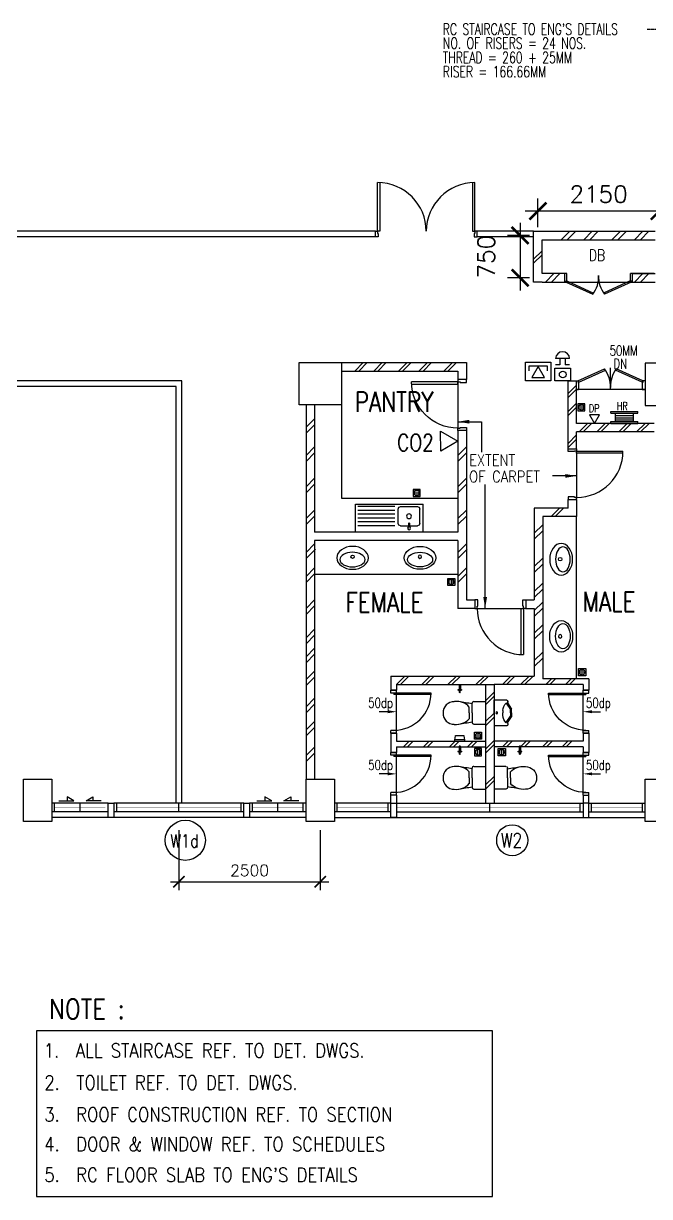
# Model space of a CAD drawing. Extents: x 2266480 to 2632177, y -858634 to -757244.
# Drawn here: x 2385269 to 2396344, y -791311 to -770546 of the extents above; entities that cross this region are included whole.
import ezdxf
from ezdxf.enums import TextEntityAlignment as Align

# ---------------------------------------------------------------- set-up
doc = ezdxf.new("R2010")
doc.units = 0
doc.header["$LTSCALE"] = 10
doc.header["$MEASUREMENT"] = 0
doc.linetypes.add('DASHDOT', pattern=[1, 0.5, -0.25, 0, -0.25])
doc.linetypes.add('DIVIDE', pattern=[1.25, 0.5, -0.25, 0, -0.25, 0, -0.25])
doc.layers.get('0').update_dxf_attribs({"linetype": 'CONTINUOUS'})
doc.layers.get('DEFPOINTS').update_dxf_attribs({"linetype": 'CONTINUOUS'})
for name, color, linetype in [('-FF', 240, 'CONTINUOUS'), ('BTH-FX', 5, 'CONTINUOUS'), ('COL', 3, 'CONTINUOUS'), ('DIM', 7, 'CONTINUOUS'), ('DOOR', 5, 'CONTINUOUS'), ('DR', 7, 'CONTINUOUS'), ('FIT', 5, 'CONTINUOUS'), ('FITT', 5, 'CONTINUOUS'), ('H', 1, 'CONTINUOUS'), ('hatch', 7, 'CONTINUOUS'), ('LINE', 7, 'CONTINUOUS'), ('partition', 7, 'CONTINUOUS'), ('PIPE', 5, 'DIVIDE'), ('PL', 5, 'CONTINUOUS'), ('SANI', 7, 'CONTINUOUS'), ('SPEC', 7, 'CONTINUOUS'), ('T25', 7, 'CONTINUOUS'), ('T50', 4, 'CONTINUOUS'), ('TEX', 2, 'CONTINUOUS'), ('WALL', 2, 'CONTINUOUS'), ('WIN', 5, 'CONTINUOUS'), ('WIN-T', 7, 'CONTINUOUS'), ('WP', 50, 'DIVIDE')]:
    doc.layers.add(name, color=color, linetype=linetype)
doc.styles.add('DIMTEXT', font='romans.shx', dxfattribs={"width": 0.8, "height": 400})
doc.styles.add('ROMANS', font='romans')
doc.styles.get("Standard").update_dxf_attribs({"font": 'ROMANS.SHX'})
doc.dimstyles.get("Standard").update_dxf_attribs({"dimtxt": 0.18, "dimasz": 0.18, "dimexe": 0.18, "dimexo": 0.0625, "dimgap": 0.09, "dimtad": 0, "dimtih": 1, "dimtoh": 1, "dimdec": 4, "dimzin": 0, "dimdsep": 46, "dimtxsty": 'Standard', "dimcen": 0.09, "dimadec": 0, "dimazin": 0, "dimtfac": 1, "dimtdec": 4, "dimtofl": 0, "dimtmove": 0, "dimatfit": 3, "dimfxl": 1, "dimtolj": 1, "dimtzin": 0, "dimarcsym": 0})
doc.dimstyles.new('STANDARD$0', dxfattribs={"dimscale": 0, "dimtxt": 8, "dimasz": 6, "dimexe": 1, "dimexo": 1, "dimgap": 3, "dimtad": 1, "dimdec": 0, "dimlfac": -1, "dimrnd": 1, "dimzin": 0, "dimdsep": 46, "dimtxsty": 'Standard', "dimcen": 0, "dimclrd": 5, "dimclre": 250, "dimadec": 0, "dimazin": 0, "dimtfac": 1, "dimtdec": 4, "dimtofl": 0, "dimtmove": 0, "dimatfit": 3, "dimfxl": 1, "dimtolj": 1, "dimtzin": 0, "dimarcsym": 0})

# ---------------------------------------------------------------- blocks, each defined once
blk = doc.blocks.new('100FT')
at = {"layer": 'PIPE', "linetype": 'Continuous'}
blk.add_circle((0, 0), 50, dxfattribs=at)
at = {"layer": 'WP', "linetype": 'Continuous'}
for p, q in [((-37, 34), (37, 34)), ((-50, -3), (50, -3)), ((-34, -37), (34, -37))]:
    blk.add_line(p, q, dxfattribs=at)
blk = doc.blocks.new('A$C7CE3714C')
at = {"layer": 'FIT'}
blk.add_lwpolyline([(0, 0), (126, 0), (126, 126), (0, 126)], close=True, dxfattribs=at)
at = {"layer": 'FIT', "xscale": -1}
blk.add_blockref('100FT', (63, 66), dxfattribs=at)
blk = doc.blocks.new('_ARCHTICK')
at = {"color": 0, "linetype": 'ByBlock', "const_width": 0.15}
blk.add_lwpolyline([(-0.5, -0.5), (0.5, 0.5)], dxfattribs=at)
blk = doc.blocks.new('*D458')
at = {"layer": 'DEFPOINTS', "color": 0, "transparency": 16777216}
for p in [(2394369, -773868), (2394369, -774374), (2396519, -774374)]:
    blk.add_point(p, dxfattribs=at)
at = {"layer": 'DIM', "color": 7, "lineweight": -2, "transparency": 16777216}
for p, q in [((2394369, -774149), (2394369, -773643)), ((2396519, -774149), (2396519, -773643)), ((2396744, -773868), (2394144, -773868))]:
    blk.add_line(p, q, dxfattribs=at)
at = {"layer": 'DIM', "color": 7, "lineweight": -2, "transparency": 16777216, "xscale": 300, "yscale": 300, "zscale": 300, "rotation": 180}
blk.add_blockref('_ARCHTICK', (2394369, -773868), dxfattribs=at)
at = {"layer": 'DIM', "color": 7, "lineweight": -2, "transparency": 16777216, "xscale": 300, "yscale": 300, "zscale": 300}
blk.add_blockref('_ARCHTICK', (2396519, -773868), dxfattribs=at)
at = {"layer": 'DIM', "color": 7, "transparency": 16777216, "insert": (2395444, -773568), "char_height": 300, "attachment_point": 5, "style": 'ROMANS'}
blk.add_mtext('\\A1;2150', dxfattribs=at)
blk = doc.blocks.new('*D459')
at = {"layer": 'DEFPOINTS', "color": 0, "transparency": 16777216}
for p in [(2394444, -774299), (2394055, -775049), (2394444, -775049)]:
    blk.add_point(p, dxfattribs=at)
at = {"layer": 'DIM', "color": 7, "lineweight": -2, "transparency": 16777216}
for p, q in [((2394055, -774074), (2394055, -775274)), ((2394219, -774299), (2393830, -774299)), ((2394219, -775049), (2393830, -775049))]:
    blk.add_line(p, q, dxfattribs=at)
at = {"layer": 'DIM', "color": 7, "lineweight": -2, "transparency": 16777216, "xscale": 300, "yscale": 300, "zscale": 300}
for p, rotation in [((2394055, -774299), 90), ((2394055, -775049), 270)]:
    blk.add_blockref('_ARCHTICK', p, dxfattribs=dict(at, rotation=rotation))
at = {"layer": 'DIM', "color": 7, "transparency": 16777216, "insert": (2393455, -774674), "char_height": 300, "attachment_point": 5, "rotation": 90, "style": 'ROMANS'}
blk.add_mtext('\\A1;750', dxfattribs=at)
blk = doc.blocks.new('SANI')
at = {"layer": 'SANI'}
for p, q in [((210, 200), (0, 200)), ((240, 0), (240, 170)), ((240, 0), (240, -170)), ((288, 0), (288, 105)), ((288, 0), (288, -105)), ((210, -200), (0, -200))]:
    blk.add_line(p, q, dxfattribs=at)
blk.add_lwpolyline([(0, -200), (0, 200)], dxfattribs=at)
for centre, radius, start, end in [((210, 170), 30, 0, 90), ((4314, -23770), 24274, 99.1011, 99.6631), ((522, -112), 317, 84.3151, 137.3118), ((555, 6), 197, 358.9731, 90.483), ((555, -1), 197, 269.517, 1.0269), ((210, -170), 30, 270, 0), ((4314, 23770), 24274, 260.3369, 260.8989), ((510, 95), 297, 221.7688, 278.3442)]:
    blk.add_arc(centre, radius, start, end, dxfattribs=at)
blk = doc.blocks.new('UR')
at = {"color": 7}
for p, q in [((0, 157), (-227, 157)), ((-227, -68), (-227, 157)), ((-43, 0), (0, 0)), ((0, 157), (228, 157)), ((43, 0), (0, 0)), ((228, -68), (228, 157)), ((-190, -88), (-207, -88)), ((-179, -83), (-68, -152)), ((-172, -59), (-58, -131)), ((0, -153), (-68, -153)), ((0, -131), (-58, -131)), ((0, -131), (58, -131)), ((0, -153), (68, -153)), ((172, -59), (58, -131)), ((179, -83), (68, -152)), ((190, -88), (208, -88))]:
    blk.add_line(p, q, dxfattribs=at)
blk.add_circle((-1, 111), 16.9, dxfattribs=at)
for centre, radius, start, end in [((-42, -174), 175, 90.221, 139.2623), ((42, -174), 175, 40.7377, 89.779), ((-207, -68), 20, 180, 270), ((-194, -70), 18.3, 252.6976, 328.5201), ((-115, -86), 64.8, 158.2045, 175.535), ((115, -86), 64.8, 4.465, 21.7955), ((194, -70), 18.3, 211.4799, 287.3024), ((208, -68), 20, 270, 0)]:
    blk.add_arc(centre, radius, start, end, dxfattribs=at)
blk = doc.blocks.new('DR-900-B')
at = {"layer": 'DR'}
for p, q in [((0, 900), (-150, 900)), ((-150, 900), (-150, 860)), ((-150, 860), (-110, 860)), ((-110, 860), (-110, 850)), ((-110, 850), (0, 850)), ((0, 850), (0, 900)), ((-150, 40), (-970, 40)), ((-969, 80), (-150, 80)), ((-150, 80), (-150, 40)), ((-150, 40), (-110, 40)), ((-150, 0), (-150, 40)), ((0, 0), (-150, 0)), ((-110, 50), (0, 50)), ((-110, 40), (-110, 50)), ((0, 50), (0, 0))]:
    blk.add_line(p, q, dxfattribs=at)
blk.add_arc((-150, 40), 820, 90, 180, dxfattribs=at)
blk = doc.blocks.new('SINK-SGL')
at = {"layer": 'BTH-FX', "color": 7}
for p, q in [((0, 493), (0, 0)), ((1200, 493), (1200, 0)), ((695, 382), (42, 382)), ((695, 314), (42, 314)), ((695, 246), (42, 246)), ((758, 340), (758, 85)), ((801, 382), (940, 382)), ((940, 340), (940, 401)), ((957, 340), (957, 401)), ((957, 382), (1097, 382)), ((1140, 340), (1140, 85)), ((0, 0), (1200, 0)), ((695, 178), (42, 178)), ((695, 110), (42, 110)), ((695, 42), (42, 42)), ((801, 42), (1097, 42))]:
    blk.add_line(p, q, dxfattribs=at)
for centre, radius in [((949, 425), 25.5), ((949, 213), 42.5)]:
    blk.add_circle(centre, radius, dxfattribs=at)
for centre, radius, start, end in [((801, 340), 42.5, 90, 180), ((949, 340), 8.5, 180, 0), ((1097, 340), 42.5, 0, 90), ((801, 85), 42.5, 180, 270), ((1097, 85), 42.5, 270, 0)]:
    blk.add_arc(centre, radius, start, end, dxfattribs=at)
blk = doc.blocks.new('ELLIPSE')
blk.add_circle((0.5, 0.5), 0.5)
blk = doc.blocks.new('BASIN-01')
blk.add_circle((0, 0), 30.3)
for p, xscale, yscale, zscale in [((279, -221), -559.6811780125836, 404.3346891934725, 559.6811780125837), ((220, -179), -444.6356025322193, 259.9294430529471, 444.6356025322195)]:
    blk.add_blockref('ELLIPSE', p, dxfattribs=dict(xscale=xscale, yscale=yscale, zscale=zscale))
blk = doc.blocks.new('234')
at = {"layer": 'DR', "color": 1}
for p, q in [((2285264, -784764), (2285264, -785474)), ((2285289, -784765), (2285289, -785424)), ((2285214, -785374), (2285214, -785474)), ((2285264, -785374), (2285214, -785374)), ((2285264, -785474), (2285214, -785474)), ((2285264, -785374), (2285264, -785474)), ((2285924, -785374), (2285264, -785374)), ((2285264, -785424), (2285289, -785424)), ((2285974, -785374), (2285924, -785374)), ((2285924, -785374), (2285924, -785474)), ((2285974, -785474), (2285924, -785474)), ((2285974, -785374), (2285974, -785474))]:
    blk.add_line(p, q, dxfattribs=at)
blk.add_arc((2285264, -785424), 660, 0, 90, dxfattribs=at)
blk = doc.blocks.new('A$C158D7994')
at = {"layer": 'WP', "linetype": 'DASHDOT'}
blk.add_line((70860, -1075), (72104, -1075), dxfattribs=at)
at = {"layer": 'WP', "linetype": 'DASHDOT', "style": 'ROMANS', "width": 0.7}
for s, p in [("RC STAIRCASE TO ENG'S DETAILS", (67243, -1172)), ('NO. OF RISERS = 24 NOS.', (67244, -1420)), ('THREAD = 260 + 25MM', (67244, -1675)), ('RISER = 166.66MM', (67244, -1925))]:
    blk.add_text(s, height=200, dxfattribs=at).set_placement(p)
blk = doc.blocks.new('*D569')
at = {"layer": 'DEFPOINTS', "color": 0, "transparency": 16777216}
for p in [(2388019, -784674), (2390519, -784674), (2390519, -785738)]:
    blk.add_point(p, dxfattribs=at)
at = {"layer": 'partition', "color": 7, "lineweight": -2, "transparency": 16777216}
for p, q in [((2388019, -784824), (2388019, -785888)), ((2390519, -784824), (2390519, -785888)), ((2387869, -785738), (2390669, -785738))]:
    blk.add_line(p, q, dxfattribs=at)
at = {"layer": 'partition', "color": 7, "lineweight": -2, "transparency": 16777216, "xscale": 200, "yscale": 200, "zscale": 200, "rotation": 180}
blk.add_blockref('_ARCHTICK', (2388019, -785738), dxfattribs=at)
at = {"layer": 'partition', "color": 7, "lineweight": -2, "transparency": 16777216, "xscale": 200, "yscale": 200, "zscale": 200}
blk.add_blockref('_ARCHTICK', (2390519, -785738), dxfattribs=at)
at = {"layer": 'partition', "color": 7, "transparency": 16777216, "insert": (2389269, -785538), "char_height": 200, "attachment_point": 5, "style": 'ROMANS'}
blk.add_mtext('\\A1;2500', dxfattribs=at)

msp = doc.modelspace()

# ---------------------------------------------------------------- linework, layer by layer
at = {"layer": '-FF', "color": 0, "ltscale": 10}
for p, q in [((2394150.7, -776539.9), (2394598.7, -776539.9)), ((2394150.7, -776873.9), (2394150.7, -776539.9)), ((2394212.4, -776694), (2394212.4, -776603.7)), ((2394212.4, -776603.7), (2394535.4, -776603.7)), ((2394535.4, -776603.7), (2394535.4, -776694)), ((2394598.7, -776539.9), (2394598.7, -776873.9)), ((2394373.9, -776616.6), (2394262.2, -776810.1)), ((2394262.2, -776810.1), (2394485.6, -776810.1)), ((2394485.6, -776810.1), (2394373.9, -776616.6)), ((2394598.7, -776873.9), (2394150.7, -776873.9))]:
    msp.add_line(p, q, dxfattribs=at)
at = {"layer": '-FF', "color": 0}
for p, q in [((2394931.3, -776477.3), (2394681.9, -776477.3)), ((2394756.2, -776589), (2394682.1, -776589)), ((2394756.2, -776477.3), (2394756.2, -776589)), ((2394851.9, -776477.3), (2394851.9, -776589)), ((2394929.1, -776589), (2394851.9, -776589))]:
    msp.add_line(p, q, dxfattribs=at)
at = {"layer": '-FF', "color": 0, "elevation": 0}
msp.add_lwpolyline([(2394666.6, -776873.9), (2394666.6, -776649), (2394946.6, -776649), (2394946.6, -776873.9)], close=True, dxfattribs=at)
at = {"layer": '-FF', "color": 0}
msp.add_lwpolyline([(2392651.2, -778117.7), (2392647, -777764.9), (2392954.6, -777937.7)], close=True, dxfattribs=at)
msp.add_circle((2394808.2, -776760.9), 58.7, dxfattribs=at)
msp.add_arc((2394806.6, -776481.4), 124.8, 1.85513, 178.14487, dxfattribs=at)
at = {"color": 0}
for p, q in [((2390269.4, -784599.1), (2385769.4, -784599.1)), ((2390769.4, -784599.1), (2396269.4, -784599.1))]:
    msp.add_line(p, q, dxfattribs=at)
at = {"layer": 'COL', "color": 0}
for points in [[(2390144.4, -776549.1), (2390894.4, -776549.1), (2390894.4, -777299.1), (2390144.4, -777299.1)], [(2396769.4, -777307.2), (2396769.4, -776557.2), (2396269.4, -776557.2), (2396269.4, -777307.2)], [(2385269.4, -784674.1), (2385269.4, -783924.1), (2385769.4, -783924.1), (2385769.4, -784674.1)], [(2390269.4, -784674.1), (2390269.4, -783924.1), (2390769.4, -783924.1), (2390769.4, -784674.1)], [(2396269.4, -784674.1), (2396269.4, -783924.1), (2396769.4, -783924.1), (2396769.4, -784674.1)]]:
    msp.add_lwpolyline(points, close=True, dxfattribs=at)
at = {"layer": 'DIM', "color": 0}
for p, q in [((2395659.9, -777444.6), (2395659.9, -777412.6)), ((2396139.9, -777444.6), (2396139.9, -777412.6)), ((2395659.9, -777624.9), (2395659.9, -777592.9)), ((2395739.9, -777592.9), (2395739.9, -777444.6)), ((2396059.9, -777592.9), (2396059.9, -777444.6)), ((2396139.9, -777624.9), (2396139.9, -777592.9))]:
    msp.add_line(p, q, dxfattribs=at)
at = {"layer": 'DOOR', "color": 0}
for p, q in [((2394843.3, -775124.1), (2394868.3, -775124.1)), ((2394881.3, -774974.1), (2394845.5, -774974.1)), ((2394868.3, -775124.1), (2394868.3, -775099.1)), ((2394868.3, -775099.1), (2394881.3, -775099.1)), ((2394882.1, -775103.3), (2394868.3, -775124.1)), ((2394868.3, -775124.1), (2395339.3, -775337.4)), ((2394881.3, -775099.1), (2394881.3, -774974.1)), ((2394882.1, -775103.3), (2395354.2, -775317.3)), ((2396004.5, -775103.3), (2395532.4, -775317.3)), ((2396018.3, -775124.1), (2395547.3, -775337.4)), ((2396004.5, -775103.3), (2396018.3, -775124.1)), ((2396005.3, -775099.1), (2396005.3, -774974.1)), ((2396043.3, -774974.1), (2396005.3, -774974.1)), ((2396018.3, -775099.1), (2396005.3, -775099.1)), ((2396018.3, -775124.1), (2396018.3, -775099.1)), ((2395077.4, -776874.9), (2395548.4, -776661.6)), ((2395091.2, -776895.7), (2395563.3, -776681.8)), ((2396213.6, -776895.7), (2395741.5, -776681.8)), ((2396227.4, -776874.9), (2395756.4, -776661.6)), ((2395054.6, -776874.9), (2395079.6, -776874.9)), ((2395091.2, -776895.7), (2395077.4, -776874.9)), ((2395077.4, -776899.9), (2395090.4, -776899.9)), ((2395079.6, -776874.9), (2395079.6, -776899.9)), ((2395090.4, -776899.9), (2395090.4, -777024.9)), ((2396213.6, -776895.7), (2396227.4, -776874.9)), ((2396227.4, -776899.9), (2396214.4, -776899.9)), ((2396214.4, -776899.9), (2396214.4, -777024.9)), ((2396227.4, -776874.9), (2396227.4, -776899.9)), ((2396252.4, -776874.9), (2396227.4, -776874.9)), ((2395052.4, -777024.9), (2395090.4, -777024.9)), ((2396214.4, -777024.9), (2396252.4, -777024.9))]:
    msp.add_line(p, q, dxfattribs=at)
for centre, start, end in [((2394945.9, -775030.4), 322.03455, 2.4491), ((2395940.7, -775030.4), 177.5509, 217.96545), ((2395155, -776968.6), 357.5509, 37.96545), ((2396149.8, -776968.6), 142.03455, 182.4491)]:
    msp.add_arc(centre, 499, start, end, dxfattribs=at)
at = {"layer": 'DR', "color": 0}
for p, q in [((2391534.4, -774224.1), (2391534.4, -773364.1)), ((2391574.4, -773365), (2391574.4, -774224.1)), ((2393214.4, -773365), (2393214.4, -774224.1)), ((2393254.4, -774224.1), (2393254.4, -773364.1)), ((2391494.4, -774324.1), (2391494.4, -774224.1)), ((2391494.4, -774224.1), (2391534.4, -774224.1)), ((2391544.4, -774324.1), (2391494.4, -774324.1)), ((2391574.4, -774224.1), (2391534.4, -774224.1)), ((2391534.4, -774224.1), (2391534.4, -774264.1)), ((2391534.4, -774264.1), (2391544.4, -774264.1)), ((2391544.4, -774264.1), (2391544.4, -774324.1)), ((2393214.4, -774224.1), (2393254.4, -774224.1)), ((2393244.4, -774264.1), (2393244.4, -774324.1)), ((2393254.4, -774264.1), (2393244.4, -774264.1)), ((2393244.4, -774324.1), (2393294.4, -774324.1)), ((2393254.4, -774224.1), (2393254.4, -774264.1)), ((2393294.4, -774224.1), (2393254.4, -774224.1)), ((2393294.4, -774324.1), (2393294.4, -774224.1)), ((2395653.5, -777024.9), (2395653.5, -776640.5))]:
    msp.add_line(p, q, dxfattribs=at)
for centre, start, end in [((2391534.4, -774224.1), 0, 90), ((2393254.4, -774224.1), 90, 179.99993)]:
    msp.add_arc(centre, 860, start, end, dxfattribs=at)
at = {"layer": 'FITT', "color": 0}
for p, q in [((2392977, -782338.2), (2392970.2, -782338.2)), ((2392977, -782348.2), (2392970.2, -782348.2)), ((2392974.4, -782254.6), (2392974.4, -782331)), ((2393003.7, -782338.2), (2392996.9, -782338.2)), ((2393003.7, -782348.2), (2392996.9, -782348.2)), ((2392999.4, -782254.6), (2392999.4, -782331)), ((2392977, -783429.5), (2392970.2, -783429.5)), ((2392977, -783439.5), (2392970.2, -783439.5)), ((2392974.4, -783345.8), (2392974.4, -783422.2)), ((2393003.7, -783429.4), (2392996.9, -783429.4)), ((2393003.7, -783439.4), (2392996.9, -783439.4)), ((2392999.4, -783345.8), (2392999.4, -783422.2)), ((2394035.1, -783439.4), (2394042, -783439.4)), ((2394035.2, -783429.4), (2394042, -783429.4)), ((2394039.4, -783345.8), (2394039.4, -783422.2)), ((2394061.8, -783429.5), (2394068.6, -783429.5)), ((2394061.8, -783439.5), (2394068.6, -783439.5)), ((2394064.4, -783345.8), (2394064.4, -783422.2))]:
    msp.add_line(p, q, dxfattribs=at)
at = {"layer": 'FITT', "color": 0, "elevation": 0}
for points in [[(2392979.5, -782359), (2392979.5, -782385.7, 0.9999995), (2392994.5, -782385.7), (2392994.5, -782359)], [(2392979.5, -783450.3), (2392979.5, -783477, 0.9999995), (2392994.5, -783477), (2392994.5, -783450.3)], [(2394059.4, -783450.3), (2394059.4, -783477, -0.9999995), (2394044.4, -783477), (2394044.4, -783450.3)]]:
    msp.add_lwpolyline(points, format="xyb", dxfattribs=at)
at = {"layer": 'FITT', "color": 0}
for centre, radius in [((2392963.2, -782343.2), 8.61), ((2392986.9, -782343.2), 11.1), ((2393010.7, -782343.2), 8.61), ((2392963.2, -783434.5), 8.61), ((2392986.9, -783434.5), 11.1), ((2393010.7, -783434.4), 8.61), ((2394028.1, -783434.4), 8.61), ((2394051.9, -783434.5), 11.1), ((2394075.6, -783434.5), 8.61)]:
    msp.add_circle(centre, radius, dxfattribs=at)
for centre, radius, start, end in [((2392986.9, -782343.2), 17.5, 16.78275, 163.2851), ((2392986.9, -782343.2), 17.5, 196.78275, 343.2851), ((2392986.9, -783434.5), 17.5, 16.78275, 163.2851), ((2392986.9, -783434.5), 17.5, 196.78275, 343.2851), ((2392986.9, -783349.1), 12.9, 14.6714, 165.39645), ((2394051.9, -783434.5), 17.5, 16.7149, 163.21725), ((2394051.9, -783434.5), 17.5, 196.7149, 343.21725), ((2394051.9, -783349.1), 12.9, 14.60355, 165.3286)]:
    msp.add_arc(centre, radius, start, end, dxfattribs=at)
at = {"layer": 'H', "color": 0}
for p, q in [((2394443.4, -774570.3), (2394293.4, -774720.3)), ((2394443.4, -774641), (2394293.4, -774791)), ((2392055.3, -776549.1), (2391905.3, -776699.1)), ((2392126, -776549.1), (2391976, -776699.1)), ((2395246.8, -777624.9), (2395096.8, -777774.9)), ((2395317.5, -777624.9), (2395167.5, -777774.9)), ((2395562.1, -777624.9), (2395412.1, -777774.9)), ((2395632.8, -777624.9), (2395482.8, -777774.9)), ((2395949.9, -777624.9), (2395799.9, -777774.9)), ((2396020.6, -777624.9), (2395870.6, -777774.9)), ((2396265.2, -777624.9), (2396115.2, -777774.9)), ((2396335.9, -777624.9), (2396185.9, -777774.9)), ((2394753.2, -779124.9), (2394603.2, -779274.9)), ((2394823.9, -779124.9), (2394673.9, -779274.9)), ((2392016.3, -782099.1), (2391866.3, -782249.1)), ((2392087, -782099.1), (2391937, -782249.1)), ((2392465.4, -782099.1), (2392315.4, -782249.1)), ((2392536.1, -782099.1), (2392386.1, -782249.1)), ((2392927.2, -782099.1), (2392777.2, -782249.1)), ((2392997.9, -782099.1), (2392847.9, -782249.1)), ((2393424.4, -782099.1), (2393274.4, -782249.1)), ((2393495.1, -782099.1), (2393345.1, -782249.1)), ((2393893, -782099.1), (2393743, -782249.1)), ((2393963.7, -782099.1), (2393813.7, -782249.1)), ((2394212.5, -782099.1), (2394062.5, -782249.1)), ((2394283.2, -782099.1), (2394133.2, -782249.1)), ((2394609.9, -782149.1), (2394509.9, -782249.1)), ((2394680.7, -782149.1), (2394580.7, -782249.1)), ((2394960.2, -782149.1), (2394860.2, -782249.1)), ((2395031, -782149.1), (2394931, -782249.1)), ((2393594.4, -782384.2), (2393444.4, -782534.2)), ((2393594.4, -782455), (2393451.6, -782597.8)), ((2393594.4, -782753.7), (2393444.4, -782903.7)), ((2393594.4, -782824.4), (2393451.6, -782967.2)), ((2391993.5, -783349.1), (2392093.5, -783249.1)), ((2392064.2, -783349.1), (2392164.2, -783249.1)), ((2392343.8, -783349.1), (2392443.8, -783249.1)), ((2392414.5, -783349.1), (2392514.5, -783249.1)), ((2392805.6, -783349.1), (2392905.6, -783249.1)), ((2392876.3, -783349.1), (2392976.3, -783249.1)), ((2393125.1, -783349.1), (2393225.1, -783249.1)), ((2393195.8, -783349.1), (2393295.8, -783249.1)), ((2393594.4, -783239.2), (2393444.4, -783389.2)), ((2393843, -783249.1), (2393743, -783349.1)), ((2393913.7, -783249.1), (2393813.7, -783349.1)), ((2394162.5, -783249.1), (2394062.5, -783349.1)), ((2394233.2, -783249.1), (2394133.2, -783349.1)), ((2394549.4, -783249.1), (2394449.4, -783349.1)), ((2394620.1, -783249.1), (2394520.1, -783349.1)), ((2394899.7, -783249.1), (2394799.7, -783349.1)), ((2394970.4, -783249.1), (2394870.4, -783349.1)), ((2393594.4, -783309.9), (2393451.6, -783452.8)), ((2393594.4, -783874.3), (2393444.4, -784024.3)), ((2393594.4, -783945), (2393451.6, -784087.9))]:
    msp.add_line(p, q, dxfattribs=at)
at = {"layer": 'hatch', "color": 0}
for p, q in [((2394781.7, -774374.1), (2394931.7, -774224.1)), ((2394887.8, -774374.1), (2395037.8, -774224.1)), ((2395180.2, -774374.1), (2395330.2, -774224.1)), ((2395286.2, -774374.1), (2395436.2, -774224.1)), ((2395679, -774374.1), (2395829, -774224.1)), ((2395785.1, -774374.1), (2395935.1, -774224.1)), ((2396077.5, -774374.1), (2396227.5, -774224.1)), ((2396183.5, -774374.1), (2396333.5, -774224.1)), ((2394501.9, -775124.1), (2394651.9, -774974.1)), ((2394608, -775124.1), (2394758, -774974.1)), ((2396077.5, -775124.1), (2396227.5, -774974.1)), ((2396183.5, -775124.1), (2396333.5, -774974.1)), ((2391280.1, -776549.1), (2391130.1, -776699.1)), ((2391351.7, -776549.1), (2391201.7, -776699.1)), ((2391616.5, -776549.1), (2391466.5, -776699.1)), ((2391688.1, -776549.1), (2391538.1, -776699.1)), ((2392415.5, -776549.1), (2392265.5, -776699.1)), ((2392487.1, -776549.1), (2392337.1, -776699.1)), ((2392857.1, -776549.1), (2392707.1, -776699.1)), ((2392928.8, -776549.1), (2392778.8, -776699.1)), ((2394904.6, -777098.2), (2395054.6, -776948.2)), ((2394904.6, -777169.8), (2395054.6, -777019.8)), ((2396252.4, -777024.9), (2395052.4, -777024.9)), ((2394904.6, -777415.4), (2395054.6, -777265.4)), ((2394904.6, -777487.1), (2395054.6, -777337.1)), ((2390419.4, -777544.8), (2390269.4, -777694.8)), ((2390419.4, -777650.8), (2390269.4, -777800.8)), ((2394904.6, -777980.7), (2395054.6, -777830.7)), ((2390419.4, -778041), (2390269.4, -778191)), ((2393104.6, -778041), (2392954.6, -778191)), ((2394904.6, -778052.3), (2395054.6, -777902.3)), ((2390419.4, -778147.1), (2390269.4, -778297.1)), ((2393104.6, -778147.1), (2392954.6, -778297.1)), ((2390419.4, -778596.2), (2390269.4, -778746.2)), ((2393104.6, -778596.2), (2392954.6, -778746.2)), ((2390419.4, -778702.3), (2390269.4, -778852.3)), ((2393104.6, -778702.3), (2392954.6, -778852.3)), ((2390419.4, -779158.8), (2390269.4, -779308.8)), ((2390419.4, -779264.9), (2390269.4, -779414.9)), ((2393104.6, -779158.8), (2392954.6, -779308.8)), ((2393104.6, -779264.9), (2392954.6, -779414.9)), ((2394454.6, -779419.6), (2394304.6, -779569.6)), ((2394454.6, -779525.6), (2394304.6, -779675.6)), ((2390419.4, -779758.1), (2390269.4, -779908.1)), ((2390434.5, -779849.1), (2390269.4, -780014.2)), ((2393104.6, -779758.1), (2392954.6, -779908.1)), ((2393119.7, -779849.1), (2392954.6, -780014.2)), ((2394454.6, -780010.5), (2394304.6, -780160.5)), ((2394454.6, -780116.6), (2394304.6, -780266.6)), ((2390419.4, -780184.5), (2390269.4, -780334.5)), ((2390419.4, -780290.6), (2390269.4, -780440.6)), ((2393104.6, -780184.5), (2392954.6, -780334.5)), ((2393104.6, -780290.6), (2392954.6, -780440.6)), ((2394454.6, -780452.4), (2394304.6, -780602.4)), ((2390419.4, -780750.9), (2390269.4, -780900.9)), ((2394454.6, -780558.5), (2394304.6, -780708.5)), ((2390419.4, -780856.9), (2390269.4, -781006.9)), ((2394454.6, -780789), (2394304.6, -780939)), ((2394454.6, -780895.1), (2394304.6, -781045.1)), ((2390419.4, -781270), (2390269.4, -781420)), ((2390419.4, -781376.1), (2390269.4, -781526.1)), ((2394454.6, -781191.4), (2394304.6, -781341.4)), ((2394454.6, -781297.5), (2394304.6, -781447.5)), ((2390419.4, -781606.6), (2390269.4, -781756.6)), ((2390419.4, -781712.7), (2390269.4, -781862.7)), ((2394454.6, -781673.3), (2394304.6, -781823.3)), ((2394454.6, -781779.3), (2394304.6, -781929.3)), ((2390419.4, -782009), (2390269.4, -782159)), ((2390419.4, -782115.1), (2390269.4, -782265.1)), ((2390419.4, -782490.9), (2390269.4, -782640.9)), ((2390419.4, -782597), (2390269.4, -782747)), ((2390419.4, -782902.6), (2390269.4, -783052.6)), ((2390419.4, -783008.7), (2390269.4, -783158.7)), ((2390269.4, -783505.1), (2390419.4, -783355.1)), ((2390269.4, -783611.2), (2390419.4, -783461.2))]:
    msp.add_line(p, q, dxfattribs=at)
msp.add_solid([(2395632.7, -776899.9), (2395674.3, -776899.9), (2395653.5, -777024.9)], dxfattribs=at)
at = {"layer": 'LINE', "color": 0}
for p, q in [((2395054.6, -782149.1), (2395054.6, -779274.9)), ((2392954.6, -780299.1), (2390419.4, -780299.1)), ((2393566.1, -788374.9), (2385498, -788374.9)), ((2385498, -788374.9), (2385498, -791311)), ((2393566.1, -791311), (2393566.1, -788374.9)), ((2385498, -791311), (2393566.1, -791311))]:
    msp.add_line(p, q, dxfattribs=at)
for points in [[(2394843.3, -775124.1), (2396018.3, -775124.1), (2396043.3, -775124.1)], [(2392954.6, -776889.1), (2392954.6, -777709.1)]]:
    msp.add_lwpolyline(points, dxfattribs=at)
at = {"layer": 'LINE', "color": 0, "elevation": 0}
for points in [[(2395054.6, -778154.9), (2395054.6, -778954.9)], [(2393294.6, -780899.1), (2394114.6, -780899.1)]]:
    msp.add_lwpolyline(points, dxfattribs=at)
at = {"layer": 'partition', "color": 0}
for p, q in [((2391494.4, -774224.1), (2384869.4, -774224.1)), ((2394294.4, -774224.1), (2393294.4, -774224.1)), ((2388069.4, -776873.9), (2382844.4, -776873.9)), ((2388069.4, -784349.1), (2388069.4, -776873.9)), ((2386162.9, -784304.1), (2386040.4, -784235.7)), ((2386040.4, -784235.7), (2386040.4, -784304.1)), ((2386375.9, -784304.1), (2386498.5, -784235.7)), ((2386498.5, -784235.7), (2386498.5, -784304.1)), ((2389662.9, -784304.1), (2389540.4, -784235.7)), ((2389540.4, -784235.7), (2389540.4, -784304.1)), ((2389875.9, -784304.1), (2389998.5, -784235.7)), ((2389998.5, -784235.7), (2389998.5, -784304.1)), ((2385896.2, -784304.1), (2386162.9, -784304.1)), ((2386642.6, -784304.1), (2386375.9, -784304.1)), ((2389396.2, -784304.1), (2389662.9, -784304.1)), ((2390142.6, -784304.1), (2389875.9, -784304.1))]:
    msp.add_line(p, q, dxfattribs=at)
for points in [[(2391494.4, -774324.1), (2384869.4, -774324.1)], [(2394294.4, -774324.1), (2393294.4, -774324.1)], [(2390894.4, -777299.1), (2390894.4, -778949.1), (2392954.6, -778949.1)]]:
    msp.add_lwpolyline(points, dxfattribs=at)
at = {"layer": 'partition', "color": 0, "elevation": 0}
msp.add_lwpolyline([(2387969.4, -784349.1), (2387969.4, -776973.9), (2382844.4, -776973.9)], dxfattribs=at)
at = {"layer": 'PL', "color": 0}
msp.add_line((2393444.4, -782249.1), (2393594.4, -782249.1), dxfattribs=at)
at = {"layer": 'SANI', "color": 0}
for p, q in [((2391709.4, -782729.1), (2391563.1, -782729.1)), ((2395329.4, -782729.1), (2395475.7, -782729.1)), ((2391709.4, -783829.1), (2391563.1, -783829.1)), ((2395329.4, -783829.1), (2395475.7, -783829.1))]:
    msp.add_line(p, q, dxfattribs=at)
for points in [[(2393071.7, -783224.3), (2392902.1, -783224.1, 0.5654258), (2392904.7, -783252.3, 0.4601841)], [(2392900.3, -783249.1), (2393073.5, -783249.1, 0.4601841), (2393071.7, -783224.1)], [(2392902.1, -783224.1), (2392912, -783154.4, -0.373687), (2392917, -783150.1), (2393057.1, -783150.3, -0.373687), (2393062, -783154.6), (2393071.8, -783224.3)]]:
    msp.add_lwpolyline(points, format="xyb", dxfattribs=at)
for points in [[(2391709.4, -782702.4), (2391709.4, -782755.8), (2391869.4, -782729.1)], [(2395329.4, -782702.4), (2395329.4, -782755.8), (2395169.4, -782729.1)], [(2391709.4, -783802.4), (2391709.4, -783855.8), (2391869.4, -783829.1)], [(2395329.4, -783802.4), (2395329.4, -783855.8), (2395169.4, -783829.1)]]:
    msp.add_solid(points, dxfattribs=at)
at = {"layer": 'WALL', "color": 0}
for p, q in [((2394294.4, -775124.1), (2394294.4, -774224.1)), ((2394294.4, -774224.1), (2396444.4, -774224.1)), ((2394444.4, -774974.1), (2394444.4, -774374.1)), ((2394444.4, -774374.1), (2396444.4, -774374.1)), ((2394294.4, -775124.1), (2394294.4, -775124.1)), ((2394444.4, -775124.1), (2394294.4, -775124.1)), ((2396427.4, -774974.1), (2396026.3, -774974.1)), ((2396043.3, -775124.1), (2396043.3, -774974.1)), ((2396043.3, -774974.1), (2396444.4, -774974.1)), ((2396043.3, -775124.1), (2396444.4, -775124.1)), ((2395054.6, -777624.9), (2395054.6, -776873.9)), ((2395054.6, -777024.9), (2395054.6, -776874.9)), ((2395054.6, -777024.9), (2395054.6, -777024.9)), ((2396252.4, -777024.9), (2396252.4, -777024.9)), ((2390269.4, -777299.1), (2390269.4, -783924.1)), ((2390419.4, -777299.1), (2390419.4, -779549.1)), ((2395659.9, -777412.6), (2396139.9, -777412.6)), ((2396427.4, -777624.9), (2395054.6, -777624.9)), ((2395659.9, -777444.6), (2396139.9, -777444.6)), ((2395659.9, -777592.9), (2396139.9, -777592.9)), ((2395659.9, -777624.9), (2396139.9, -777624.9)), ((2395739.9, -777484.6), (2396059.9, -777484.6)), ((2395739.9, -777524.6), (2396059.9, -777524.6)), ((2395739.9, -777564.6), (2396059.9, -777564.6)), ((2396427.4, -777774.9), (2395054.6, -777774.9)), ((2392954.6, -779549.1), (2390419.4, -779549.1)), ((2392954.6, -779699.1), (2390419.4, -779699.1)), ((2390419.4, -779699.1), (2390419.4, -783924.1)), ((2393104.6, -780749.1), (2393254.6, -780749.1)), ((2394154.6, -780749.1), (2394304.6, -780749.1)), ((2391769.4, -782099.1), (2391769.4, -782349.1)), ((2391769.4, -782099.1), (2394304.6, -782099.1)), ((2395269.4, -782149.1), (2394454.6, -782149.1)), ((2395269.4, -782149.1), (2395269.4, -782349.1)), ((2391769.4, -782349.1), (2391869.4, -782349.1)), ((2391869.4, -782249.1), (2393444.4, -782249.1)), ((2391869.4, -782249.1), (2391869.4, -782349.1)), ((2395169.4, -782249.1), (2393594.4, -782249.1)), ((2395169.4, -782249.1), (2395169.4, -782349.1)), ((2395269.4, -782349.1), (2395169.4, -782349.1)), ((2391769.4, -783109.1), (2391769.4, -783449.1)), ((2391769.4, -783109.1), (2391869.4, -783109.1)), ((2391869.4, -783109.1), (2391869.4, -783249.1)), ((2391869.4, -783249.1), (2393444.4, -783249.1)), ((2395169.4, -783249.1), (2393594.4, -783249.1)), ((2395169.4, -783109.1), (2395169.4, -783249.1)), ((2395269.4, -783109.1), (2395169.4, -783109.1)), ((2395269.4, -783109.1), (2395269.4, -783449.1)), ((2391769.4, -783449.1), (2391869.4, -783449.1)), ((2391869.4, -783349.1), (2393444.4, -783349.1)), ((2391869.4, -783349.1), (2391869.4, -783449.1)), ((2395169.4, -783349.1), (2393594.4, -783349.1)), ((2395169.4, -783349.1), (2395169.4, -783449.1)), ((2395269.4, -783449.1), (2395169.4, -783449.1)), ((2391769.4, -784599.1), (2391769.4, -784209.1)), ((2391869.4, -784209.1), (2391869.4, -784599.1)), ((2395169.4, -784209.1), (2395169.4, -784599.1)), ((2395269.4, -784599.1), (2395269.4, -784209.1)), ((2391769.4, -784349.1), (2391869.4, -784349.1)), ((2391869.4, -784599.1), (2391769.4, -784599.1))]:
    msp.add_line(p, q, dxfattribs=at)
for points in [[(2394444.4, -775124.1), (2394843.3, -775124.1), (2394843.3, -774974.1), (2394444.4, -774974.1)], [(2390894.4, -776549.1), (2393104.6, -776549.1)], [(2393104.6, -776549.1), (2393104.6, -776849.1)], [(2390894.4, -776699.1), (2392954.6, -776699.1), (2392954.6, -776849.1)], [(2392954.6, -777749.1), (2392954.6, -779549.1)], [(2393104.6, -777749.1), (2393104.6, -780749.1)], [(2392954.6, -779699.1), (2392954.6, -780899.1)], [(2393444.4, -782249.1), (2393444.4, -784349.1)], [(2393594.4, -782249.1), (2393594.4, -784349.1)]]:
    msp.add_lwpolyline(points, dxfattribs=at)
at = {"layer": 'WALL', "color": 0, "elevation": 0}
for points in [[(2394904.6, -778074.9), (2394904.6, -776873.9), (2395054.6, -776873.9)], [(2395054.6, -778074.9), (2395054.6, -777774.9)], [(2394904.6, -779124.9), (2394904.6, -778974.9)], [(2395054.6, -778974.9), (2395054.6, -779274.9)], [(2394304.6, -779124.9), (2394304.6, -780749.1)], [(2394904.6, -779124.9), (2394304.6, -779124.9)], [(2395054.6, -779274.9), (2394454.6, -779274.9), (2394454.6, -782149.1)], [(2393254.6, -780899.1), (2392954.6, -780899.1)], [(2394152.4, -780899.1), (2394304.6, -780899.1)], [(2394304.6, -780899.1), (2394304.6, -782099.1)]]:
    msp.add_lwpolyline(points, dxfattribs=at)
msp.add_lwpolyline([(2395457.7, -777472.1), (2395281.3, -777472.1), (2395369.5, -777624.9)], close=True, dxfattribs=at)
at = {"layer": 'WALL', "color": 0}
for points in [[(2386769.4, -784599.1), (2386769.4, -784349.1), (2386869.4, -784349.1), (2386869.4, -784599.1)], [(2389169.4, -784599.1), (2389169.4, -784349.1), (2389269.4, -784349.1), (2389269.4, -784599.1)], [(2395269.4, -784599.1), (2395269.4, -784349.1), (2395169.4, -784349.1), (2395169.4, -784599.1)]]:
    msp.add_lwpolyline(points, close=True, dxfattribs=at)
at = {"layer": 'WIN', "color": 0}
for p, q in [((2386769.4, -784349.1), (2385769.4, -784349.1)), ((2386769.4, -784499.1), (2385769.4, -784499.1)), ((2385819.4, -784499.1), (2385819.4, -784349.1)), ((2386269.4, -784499.1), (2386269.4, -784349.1)), ((2389169.4, -784349.1), (2386869.4, -784349.1)), ((2389169.4, -784499.1), (2386869.4, -784499.1)), ((2386919.4, -784499.1), (2386919.4, -784349.1)), ((2388019.4, -784499.1), (2388019.4, -784349.1)), ((2389119.4, -784499.1), (2389119.4, -784349.1)), ((2390269.4, -784349.1), (2389269.4, -784349.1)), ((2390269.4, -784499.1), (2389269.4, -784499.1)), ((2389319.4, -784499.1), (2389319.4, -784349.1)), ((2389769.4, -784499.1), (2389769.4, -784349.1)), ((2390219.4, -784499.1), (2390219.4, -784349.1)), ((2391769.4, -784349.1), (2390769.4, -784349.1)), ((2391769.4, -784499.1), (2390769.4, -784499.1)), ((2390819.4, -784499.1), (2390819.4, -784349.1)), ((2391719.4, -784499.1), (2391719.4, -784349.1)), ((2391869.4, -784349.1), (2395169.4, -784349.1)), ((2391869.4, -784499.1), (2395169.4, -784499.1)), ((2393519.4, -784499.1), (2393519.4, -784349.1)), ((2395119.4, -784499.1), (2395119.4, -784349.1)), ((2395269.4, -784349.1), (2396269.4, -784349.1)), ((2395269.4, -784499.1), (2396269.4, -784499.1)), ((2395319.4, -784499.1), (2395319.4, -784349.1)), ((2396219.4, -784499.1), (2396219.4, -784349.1))]:
    msp.add_line(p, q, dxfattribs=at)
at = {"layer": 'WIN', "color": 0, "const_width": 10, "flags": 128}
for points in [[(2386719.4, -784424.1), (2385819.4, -784424.1)], [(2389119.4, -784424.1), (2386919.4, -784424.1)], [(2389319.4, -784424.1), (2390219.4, -784424.1)], [(2391719.4, -784424.1), (2390819.4, -784424.1)], [(2391869.4, -784424.1), (2395119.4, -784424.1)], [(2395319.4, -784424.1), (2396219.4, -784424.1)]]:
    msp.add_lwpolyline(points, dxfattribs=at)
at = {"layer": 'WIN-T', "color": 0}
for centre, radius in [((2388132.2, -785005.1), 354.8), ((2393915.3, -785005.1), 275)]:
    msp.add_circle(centre, radius, dxfattribs=at)

# ---------------------------------------------------------------- block references
at = {"layer": '-FF', "color": 0, "rotation": 270}
for p in [(3177243.5, 1502865.3), (3177243.5, 1501765.3)]:
    msp.add_blockref('234', p, dxfattribs=at)
at = {"layer": '-FF', "color": 0, "xscale": -1, "rotation": 90}
for p in [(1609795.3, 1502865.3), (1609795.3, 1501765.3)]:
    msp.add_blockref('234', p, dxfattribs=at)
at = {"color": 0, "xscale": -1, "rotation": 180}
msp.add_blockref('SINK-SGL', (2391140.8, -779056.1), dxfattribs=at)
at = {"layer": 'DEFPOINTS', "color": 0}
msp.add_blockref('A$C158D7994', (2325444.4, -769574.1), dxfattribs=at)
at = {"layer": 'SANI', "color": 0}
msp.add_blockref('BASIN-01', (2391091.1, -779986.3), dxfattribs=at)
at = {"layer": 'SANI', "color": 0, "xscale": -1}
msp.add_blockref('BASIN-01', (2392282.9, -779986.3), dxfattribs=at)
at = {"layer": 'SANI', "color": 0}
for name, p, rotation in [('BASIN-01', (2394762.7, -780029), 90), ('SANI', (2393444.4, -782749.2), 180), ('SANI', (2393444.4, -783898.8), 180)]:
    msp.add_blockref(name, p, dxfattribs=dict(at, rotation=rotation))
at = {"layer": 'SANI', "color": 0, "xscale": -1}
for name, p, rotation in [('BASIN-01', (2394762.7, -781395), 90), ('SANI', (2393594.4, -783898.8), 180)]:
    msp.add_blockref(name, p, dxfattribs=dict(at, rotation=rotation))
at = {"layer": 'T25', "color": 0, "rotation": 270}
for p in [(2395073.2, -777277.5), (2393245.2, -783382.1)]:
    msp.add_blockref('A$C7CE3714C', p, dxfattribs=at)
at = {"layer": 'T25', "color": 0}
msp.add_blockref('A$C7CE3714C', (2392162.9, -778922.1), dxfattribs=at)
at = {"layer": 'T25', "color": 0, "xscale": -1}
for p, rotation in [((2392901.6, -780369.8), 90), ((2395214.9, -781966.7), 90), ((2393245.2, -783216.1), 270), ((2393793.6, -783382.1), 90)]:
    msp.add_blockref('A$C7CE3714C', p, dxfattribs=dict(at, rotation=rotation))
at = {"layer": 'WALL', "color": 0, "xscale": -1}
for name, p, rotation in [('DR-900-B', (2393104.6, -776849.1), 180), ('UR', (2393751.3, -782749.6), 90)]:
    msp.add_blockref(name, p, dxfattribs=dict(at, rotation=rotation))
at = {"layer": 'WALL', "color": 0}
for p, rotation in [((2394904.6, -778074.9), 180), ((2394154.6, -780749.1), 90)]:
    msp.add_blockref('DR-900-B', p, dxfattribs=dict(at, rotation=rotation))

# ---------------------------------------------------------------- texts
at = {"layer": '-FF', "color": 0, "style": 'ROMANS', "width": 0.8}
msp.add_text('CO2', height=300, dxfattribs=at).set_placement((2391879, -778115.7))
at = {"layer": 'SPEC', "color": 0, "style": 'ROMANS', "width": 0.85}
for s, p in [('EXTENT', (2393151.4, -778374.1)), ('OF CARPET', (2393151.4, -778667.6))]:
    msp.add_text(s, height=200, dxfattribs=at).set_placement(p)
at = {"layer": 'T25', "color": 0, "style": 'ROMANS', "width": 0.8}
msp.add_text('DB', height=200, dxfattribs=at).set_placement((2395271.9, -774748.1))
at = {"layer": 'T50', "color": 0}
for s, height, style, width, p in [('PANTRY', 350, 'DIMTEXT', 0.8, (2391128.6, -777419.3)), ('FEMALE', 350, 'DIMTEXT', 0.8, (2390965.5, -780966.8)), ('MALE', 350, 'DIMTEXT', 0.8, (2395159.9, -780954.7)), ('1.  ALL STAIRCASE REF. TO DET. DWGS.', 250, 'ROMANS', 0.85, (2385629.8, -788852.1)), ('2.  TOILET REF. TO DET. DWGS.', 250, 'ROMANS', 0.85, (2385637.9, -789420.7)), ('3.  ROOF CONSTRUCTION REF. TO SECTION', 250, 'ROMANS', 0.85, (2385637.9, -789983.5)), ('4.  DOOR & WINDOW REF. TO SCHEDULES', 250, 'ROMANS', 0.85, (2385637.9, -790508.5)), ("5.  RC FLOOR SLAB TO ENG'S DETAILS", 250, 'ROMANS', 0.85, (2385637.9, -791051.5))]:
    msp.add_text(s, height=height, dxfattribs=dict(at, style=style, width=width)).set_placement(p)
at = {"layer": 'T50', "color": 0, "style": 'ROMANS', "width": 0.85}
msp.add_text('NOTE :', height=350, dxfattribs=at).set_placement((2386390.4, -787990.7, 1895.1), align=Align.MIDDLE)
at = {"layer": 'TEX', "color": 0, "ltscale": 0.5, "style": 'ROMANS', "width": 0.75}
for s, height, p in [('50MM ', 175, (2395639.1, -776423.5)), ('DN', 175, (2395706.1, -776657)), ('DP', 140, (2395269.9, -777429.6)), ('HR', 140, (2395764.5, -777389)), ('50dp', 175, (2391367.9, -782659)), ('50dp', 175, (2395220.9, -782659)), ('50dp', 175, (2391367.9, -783759)), ('50dp', 175, (2395220.9, -783759))]:
    msp.add_text(s, height=height, dxfattribs=at).set_placement(p)
at = {"layer": 'WIN-T', "color": 0, "style": 'ROMANS', "width": 0.8}
for s, height, p in [('W1d', 230, (2387868.2, -785131)), ('W2', 250, (2393714.6, -785131))]:
    msp.add_text(s, height=height, dxfattribs=at).set_placement(p)

# ---------------------------------------------------------------- dimensions: what is measured, and where the dimension line sits
at = {"layer": 'DIM', "color": 0}
dim = msp.add_linear_dim(base=(2394369.4, -773868.2), p1=(2396519.4, -774374.4), p2=(2394369.4, -774374.2), dimstyle='STANDARD$0', override={"dimscale": 150, "dimtxt": 2, "dimasz": 2, "dimexe": 1.5, "dimexo": 1.5, "dimgap": 1, "dimtxsty": 'ROMANS', "dimblk": 'ARCHTICK', "dimdle": 1.5, "dimclrd": 7, "dimclre": 7, "dimclrt": 7, "dimtdec": 0, "dimtmove": 2}, dxfattribs=at)
dim.commit()
dim.dimension.update_dxf_attribs({"geometry": '*D458', "text_midpoint": (2395444.4, -773568.2)})
dim = msp.add_linear_dim(base=(2394054.7, -775049.1), p1=(2394444.4, -774299.1), p2=(2394444.4, -775049.1), angle=90, dimstyle='STANDARD$0', override={"dimscale": 150, "dimtxt": 2, "dimasz": 2, "dimexe": 1.5, "dimexo": 1.5, "dimgap": 1, "dimtxsty": 'ROMANS', "dimblk": 'ARCHTICK', "dimdle": 1.5, "dimclrd": 7, "dimclre": 7, "dimclrt": 7, "dimtdec": 0, "dimtmove": 2}, dxfattribs=at)
dim.commit()
dim.dimension.update_dxf_attribs({"geometry": '*D459', "text_midpoint": (2393454.7, -774674.1)})
at = {"layer": 'partition', "color": 0}
dim = msp.add_linear_dim(base=(2390519.4, -785738.5), p1=(2388019.4, -784674.1), p2=(2390519.4, -784674.1), dimstyle='STANDARD$0', override={"dimscale": 100, "dimtxt": 2, "dimasz": 2, "dimexe": 1.5, "dimexo": 1.5, "dimgap": 1, "dimtxsty": 'ROMANS', "dimblk": 'ARCHTICK', "dimdle": 1.5, "dimclrd": 7, "dimclre": 7, "dimclrt": 7, "dimtdec": 0, "dimtmove": 2}, dxfattribs=at)
dim.commit()
dim.dimension.update_dxf_attribs({"geometry": '*D569', "text_midpoint": (2389269.4, -785538.5)})

# ---------------------------------------------------------------- leaders
at = {"layer": 'SPEC', "color": 0}
for points in [[(2392954.6, -777595.8), (2393371.7, -777595.8), (2393371.7, -778131.9)], [(2395054.6, -778554.9), (2394626.5, -778554.9)], [(2393436.7, -780899.1), (2393436.7, -778705.2)]]:
    msp.add_leader(points, dimstyle='Standard', override={"dimscale": 100, "dimtxt": 2, "dimasz": 2, "dimexe": 1.5, "dimexo": 1.5, "dimgap": 1, "dimtad": 0, "dimtih": 0, "dimtoh": 0, "dimdec": 0, "dimtxsty": 'ROMANS', "dimcen": 0, "dimdle": 1.5, "dimclrd": 7, "dimclre": 7, "dimclrt": 7, "dimtdec": 0, "dimtmove": 2}, dxfattribs=at)

doc.saveas('drawing.dxf')
